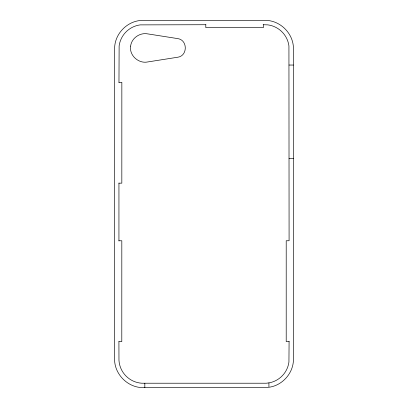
<?xml version="1.0" encoding="UTF-8"?>
<svg xmlns="http://www.w3.org/2000/svg" width="408" height="408" viewBox="0 0 408 408"><rect width="100%" height="100%" fill="white"/><g stroke="black" fill="none" stroke-linecap="round" stroke-linejoin="round"><path stroke-width="0.61" d="M118.917 341.542L118.968 360.397A24.48 24.48 0 0 0 141.795 383.224L266.337 383.219L269.443 382.806A24.48 24.48 0 0 0 288.935 361.993L289.088 341.369M118.937 240.975L118.947 183.054M118.968 82.487L119.126 45.956A24.48 24.48 0 0 1 140.209 24.883L205.943 24.725M289.088 341.572L286.207 341.572L286.207 240.756L289.088 240.756L288.93 45.951A24.48 24.48 0 0 0 267.857 24.873L263.155 24.72M268.923 382.893L268.923 387.269C281.999 385.565 292.765 373.84 293.408 360.677L293.403 47.262C292.765 33.242 280.566 21.043 266.546 20.4L141.525 20.41C127.5 21.048 115.296 33.247 114.653 47.272L114.592 358.795C114.215 374.187 128.005 387.977 143.397 387.6L268.423 387.355M289.083 65.045L293.403 65.045M118.968 82.345L121.849 82.345L121.829 183.161L118.947 183.161M289.083 158.661L293.403 158.661M118.937 240.771L121.819 240.771L121.798 341.588L118.917 341.588M263.405 24.72L263.41 27.601L205.795 27.606L205.795 24.725M144.83 383.28L144.83 387.6M130.616 46.135C129.117 55.544 138.746 63.99 147.895 61.924L177.577 57.253C187.853 56.034 187.848 39.8 177.572 38.582L147.89 33.915C140.036 32.252 131.504 38.061 130.616 46.135"/></g></svg>
